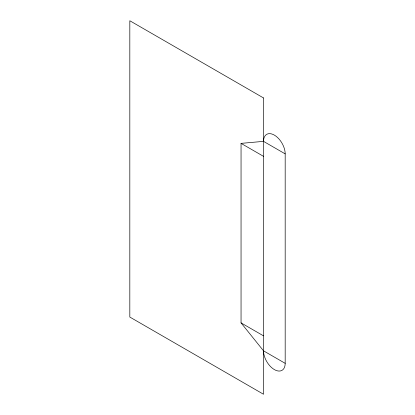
<?xml version="1.0" encoding="UTF-8"?>
<svg xmlns="http://www.w3.org/2000/svg" width="415" height="415" viewBox="0 0 415 415"><rect width="100%" height="100%" fill="white"/><g stroke="black" fill="none" stroke-linecap="round" stroke-linejoin="round"><path stroke-width="0.62" d="M241.048 143.372L263.52 141.365A15.319 8.845 60 0 1 274.351 135.108A15.319 8.845 60 0 1 285.183 153.872L285.183 363.338A15.319 8.845 60 0 1 274.351 369.589A15.319 8.845 60 0 1 263.52 350.831L241.048 322.875L241.048 143.372L263.52 156.346M263.52 141.365L285.183 153.872M241.048 322.875L263.52 335.849M263.52 350.831L285.183 363.338M263.52 97.945L129.817 20.75L129.817 317.055L263.52 394.25L263.52 97.945"/></g></svg>
